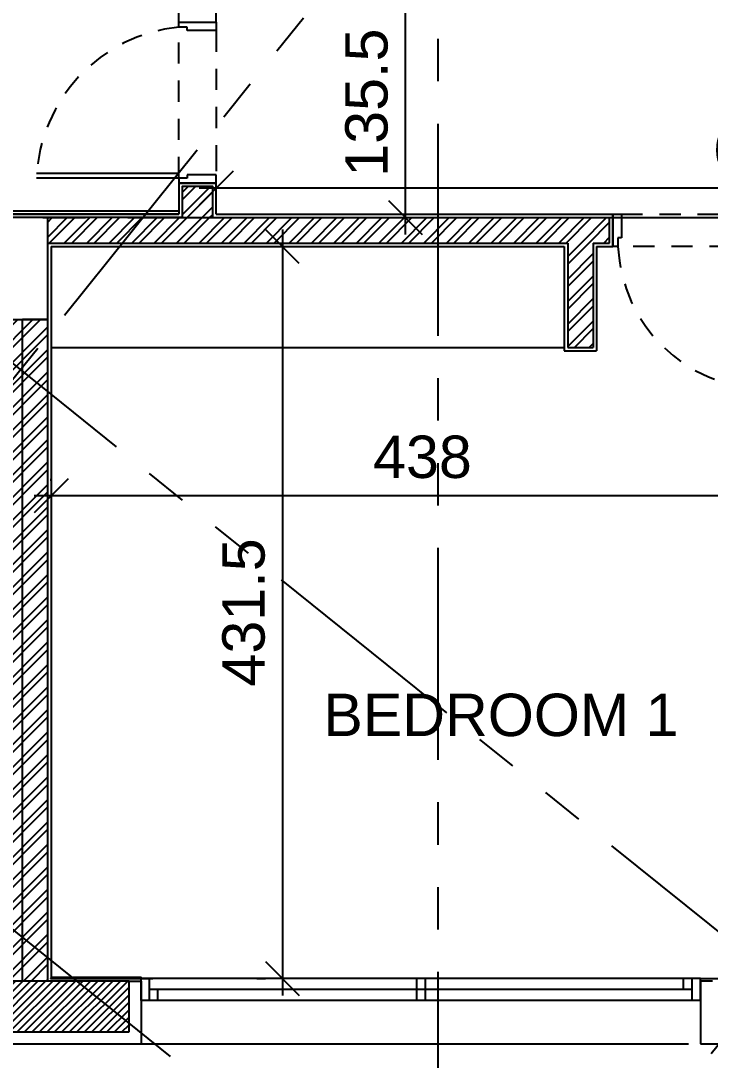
# Model space of a CAD drawing. Extents: x 186.8 to 246.9, y -2.6 to 70.8.
# Drawn here: x 202.76 to 206.82, y 42.93 to 49.06 of the extents above; entities that cross this region are included whole.
import ezdxf

# ---------------------------------------------------------------- set-up
doc = ezdxf.new("R2010")
doc.units = 0
doc.header["$MEASUREMENT"] = 0
doc.header["$PDMODE"] = 35
doc.header["$PDSIZE"] = 0.3
doc.linetypes.add('AXIS_100$0$A-AXIS$0$PHANTOM', pattern=[2.5, 1.25, -0.25, 0.25, -0.25, 0.25, -0.25])
doc.linetypes.add('HIDDEN2', pattern=[0.1875, 0.125, -0.0625])
doc.layers.get('0').update_dxf_attribs({"linetype": 'CONTINUOUS'})
doc.layers.get('DEFPOINTS').update_dxf_attribs({"linetype": 'CONTINUOUS'})
for name, color, linetype in [('00 WALL', 255, 'CONTINUOUS'), ('A-ALU', 9, 'CONTINUOUS'), ('A-closet', 252, 'CONTINUOUS'), ('a-dim', 3, 'CONTINUOUS'), ('A-HATCH-CONC', 8, 'CONTINUOUS'), ('A-HATCH-WALL', 8, 'CONTINUOUS'), ('A-NOMENCLATURE', 3, 'CONTINUOUS'), ('A-PLASTER', 8, 'CONTINUOUS'), ('A-PORTE', 1, 'CONTINUOUS'), ('A-PROJECTION', 9, 'CONTINUOUS'), ('a-revetement', 1, 'CONTINUOUS'), ('A-WALL', 4, 'CONTINUOUS'), ('AXIS_100$0$A-AXIS-100', 10, 'AXIS_100$0$A-AXIS$0$PHANTOM'), ('glass-mirror-water', 141, 'CONTINUOUS'), ('S-9-10TH$0$A-STR 9-10TH', 2, 'CONTINUOUS')]:
    doc.layers.add(name, color=color, linetype=linetype)
doc.styles.add('A100-STEXT', font='ARIAL.TTF', dxfattribs={"height": 0.25})
doc.dimstyles.new('A100-DIM', dxfattribs={"dimtxt": 0.25, "dimasz": 0.2, "dimexe": 0.1, "dimexo": 0.3, "dimgap": 0.1, "dimtad": 1, "dimlfac": 100, "dimrnd": 0.5, "dimdsep": 46, "dimtxsty": 'A100-STEXT', "dimblk1": 'OBLIQUE', "dimblk2": 'OBLIQUE', "dimsah": 1, "dimcen": -0.05, "dimdle": 0.1, "dimclrd": 15, "dimclre": 15, "dimclrt": 256, "dimadec": 0, "dimazin": 0, "dimtfac": 0.28, "dimtix": 1, "dimtmove": 2, "dimatfit": 3, "dimldrblk": 'OBLIQUE', "dimfxl": 0, "dimtolj": 1, "dimarcsym": 0})
pattern_1 = [(45, (241.95445, -21.76068), (-0.06629126, 0.06629126), []), (45, (241.998645, -21.76068), (-0.06629126, 0.06629126), [])]

# ---------------------------------------------------------------- blocks, each defined once
blk = doc.blocks.new('A$C57A22DDA')
at = {"layer": 'A-ALU'}
for p, q in [((11.3784, 43.415), (8.0784, 43.415)), ((8.0784, 43.285), (8.0784, 43.415)), ((8.1284, 43.285), (8.1284, 43.415)), ((9.7034, 43.415), (9.7034, 43.285)), ((9.7534, 43.415), (9.7534, 43.285)), ((11.2784, 43.35), (11.2784, 43.415)), ((11.3284, 43.285), (11.3284, 43.415)), ((11.3784, 43.285), (11.3784, 43.415)), ((11.3284, 43.35), (8.1284, 43.35)), ((8.1784, 43.285), (8.1784, 43.35)), ((11.3784, 43.285), (8.0784, 43.285))]:
    blk.add_line(p, q, dxfattribs=at)
blk = doc.blocks.new('_OBLIQUE')
at = {"color": 0, "linetype": 'ByBlock'}
blk.add_line((-0.5, -0.5), (0.5, 0.5), dxfattribs=at)
blk = doc.blocks.new('*D54')
at = {"layer": 'a-dim', "color": 15, "lineweight": -2}
for p, q in [((204.2992, 47.83), (204.2992, 43.315)), ((204.1488, 47.73), (204.1992, 47.73)), ((204.1488, 43.415), (204.1992, 43.415))]:
    blk.add_line(p, q, dxfattribs=at)
at = {"layer": 'DEFPOINTS', "color": 0}
for p in [(204.4488, 47.73), (204.2992, 43.415), (204.4488, 43.415)]:
    blk.add_point(p, dxfattribs=at)
at = {"layer": 'a-dim', "color": 15, "lineweight": -2, "xscale": 0.2, "yscale": 0.2, "zscale": 0.2}
for p, rotation in [((204.2992, 47.73), 90), ((204.2992, 43.415), 270)]:
    blk.add_blockref('_OBLIQUE', p, dxfattribs=dict(at, rotation=rotation))
at = {"layer": 'a-dim', "insert": (204.0715, 45.5725), "char_height": 0.25, "attachment_point": 5, "rotation": 90, "style": 'A100-STEXT'}
blk.add_mtext('\\A1;431.5', dxfattribs=at)
blk = doc.blocks.new('*D55')
at = {"layer": 'a-dim', "color": 15, "lineweight": -2}
for p, q in [((202.9355, 46.3475), (202.9355, 46.3604)), ((207.3155, 46.3475), (207.3155, 46.3604)), ((207.4155, 46.2604), (202.8355, 46.2604))]:
    blk.add_line(p, q, dxfattribs=at)
at = {"layer": 'DEFPOINTS', "color": 0}
for p in [(202.9355, 46.2604), (202.9355, 46.0475), (207.3155, 46.0475)]:
    blk.add_point(p, dxfattribs=at)
at = {"layer": 'a-dim', "color": 15, "lineweight": -2, "xscale": 0.2, "yscale": 0.2, "zscale": 0.2, "rotation": 180}
blk.add_blockref('_OBLIQUE', (202.9355, 46.2604), dxfattribs=at)
at = {"layer": 'a-dim', "color": 15, "lineweight": -2, "xscale": 0.2, "yscale": 0.2, "zscale": 0.2}
blk.add_blockref('_OBLIQUE', (207.3155, 46.2604), dxfattribs=at)
at = {"layer": 'a-dim', "insert": (205.1255, 46.4882), "char_height": 0.25, "attachment_point": 5, "style": 'A100-STEXT'}
blk.add_mtext('\\A1;438', dxfattribs=at)
blk = doc.blocks.new('*D60')
at = {"layer": 'a-dim', "color": 15, "lineweight": -2}
for p, q in [((203.9085, 48.22), (203.9085, 48.1737)), ((210.6455, 48.22), (210.6455, 48.1737)), ((210.7455, 48.0737), (203.8085, 48.0737))]:
    blk.add_line(p, q, dxfattribs=at)
at = {"layer": 'DEFPOINTS', "color": 0}
for p in [(203.9085, 48.0737), (203.9085, 47.92), (210.6455, 47.92)]:
    blk.add_point(p, dxfattribs=at)
at = {"layer": 'a-dim', "color": 15, "lineweight": -2, "xscale": 0.2, "yscale": 0.2, "zscale": 0.2}
for p, rotation in [((203.9085, 48.0737), 179.9999999998171), ((210.6455, 48.0737), 359.9999999998171)]:
    blk.add_blockref('_OBLIQUE', p, dxfattribs=dict(at, rotation=rotation))
at = {"layer": 'a-dim', "insert": (207.277, 48.3014), "char_height": 0.25, "attachment_point": 5, "style": 'A100-STEXT'}
blk.add_mtext('\\A1;673.5', dxfattribs=at)
blk = doc.blocks.new('*D61')
at = {"layer": 'a-dim', "color": 15, "lineweight": -2}
for p, q in [((205.0243, 49.3551), (205.0243, 47.8)), ((204.7787, 49.2551), (204.9243, 49.2551)), ((204.7787, 47.9), (204.9243, 47.9))]:
    blk.add_line(p, q, dxfattribs=at)
at = {"layer": 'DEFPOINTS', "color": 0}
for p in [(205.0787, 49.2551), (205.0243, 47.9), (205.0787, 47.9)]:
    blk.add_point(p, dxfattribs=at)
at = {"layer": 'a-dim', "color": 15, "lineweight": -2, "xscale": 0.2, "yscale": 0.2, "zscale": 0.2}
for p, rotation in [((205.0243, 49.2551), 90), ((205.0243, 47.9), 270)]:
    blk.add_blockref('_OBLIQUE', p, dxfattribs=dict(at, rotation=rotation))
at = {"layer": 'a-dim', "insert": (204.7966, 48.5775), "char_height": 0.25, "attachment_point": 5, "rotation": 90, "style": 'A100-STEXT'}
blk.add_mtext('\\A1;135.5', dxfattribs=at)

msp = doc.modelspace()

# ---------------------------------------------------------------- hatches: boundary and pattern name
at = {"layer": 'A-HATCH-CONC'}
h = msp.add_hatch(dxfattribs=at)
h.set_pattern_fill('ANSI31', color=256, scale=0.25, style=0)
h.set_pattern_definition([(45, (195.387175, -3e-10), (-0.022097087, 0.022097087), [])])
h.paths.add_polyline_path([(203.08647, 43.4), (202.61554, 43.4), (202.61554, 43.1), (203.39554, 43.1), (203.39554, 43.15144)])
h.paths.add_polyline_path([(203.39554, 43.4), (203.08647, 43.4), (203.39554, 43.15144)])
at = {"layer": 'A-HATCH-WALL'}
h = msp.add_hatch(dxfattribs=at)
h.set_pattern_fill('ANSI32', color=256, scale=0.25, style=0)
h.set_pattern_definition(pattern_1)
h.paths.add_polyline_path([(203.70851, 47.9), (203.88851, 47.9), (203.88851, 48.08255), (203.70851, 48.08255)])
h = msp.add_hatch(dxfattribs=at)
h.set_pattern_fill('ANSI32', color=256, scale=0.25, style=0)
h.set_pattern_definition(pattern_1)
h.paths.add_polyline_path([(202.91554, 47.75), (206.12384, 47.75), (206.22884, 47.75), (206.22884, 47.9), (203.88851, 47.9), (203.70851, 47.9), (202.91554, 47.9)])
h = msp.add_hatch(dxfattribs=at)
h.set_pattern_fill('ANSI32', color=256, scale=0.25, style=0)
h.set_pattern_definition(pattern_1)
h.paths.add_polyline_path([(206.13214, 47.75), (205.98214, 47.75), (205.98214, 47.135), (206.13214, 47.135)])
h = msp.add_hatch(dxfattribs=at)
h.set_pattern_fill('ANSI32', color=256, scale=0.25, style=0)
h.set_pattern_definition(pattern_1)
h.paths.add_polyline_path([(202.91554, 47.3), (202.76554, 47.3), (202.76554, 43.4), (202.91554, 43.4)])
h.paths.add_polyline_path([(202.76554, 47.3), (202.61554, 47.3), (202.61554, 43.4), (202.76554, 43.4)])

# ---------------------------------------------------------------- linework, layer by layer
at = {"layer": '00 WALL'}
for p, q in [((203.70851, 47.9), (203.70851, 47.9)), ((203.88851, 47.9), (203.88851, 47.9))]:
    msp.add_line(p, q, dxfattribs=at)
at = {"layer": 'A-closet'}
msp.add_line((202.93054, 47.135), (205.96214, 47.135), dxfattribs=at)
at = {"layer": 'A-PLASTER'}
for p, q in [((203.68851, 49.05255), (203.68851, 49.2351)), ((203.90851, 49.05255), (203.90851, 49.2351)), ((203.68851, 49.05255), (203.90851, 49.05255)), ((203.68851, 48.10255), (203.68851, 48.10255)), ((203.90851, 48.10255), (203.90851, 48.10255)), ((203.68851, 47.92), (202.61815, 47.92)), ((203.90851, 47.92), (206.24884, 47.92)), ((206.24884, 47.92), (206.24884, 47.73)), ((202.93554, 47.73), (205.96214, 47.73)), ((205.96214, 47.73), (205.96214, 47.115)), ((206.15214, 47.73), (206.15214, 47.115)), ((206.15214, 47.73), (206.24884, 47.73)), ((205.96214, 47.115), (206.15214, 47.115)), ((203.46554, 43.415), (202.93054, 43.415)), ((206.76554, 43.415), (207.30054, 43.415))]:
    msp.add_line(p, q, dxfattribs=at)
for points in [[(203.90851, 47.92), (203.90851, 48.10255), (203.68851, 48.10255), (203.68851, 47.92)], [(202.93554, 47.73), (202.93554, 43.42)], [(202.93054, 43.415), (202.93054, 43.415), (203.53554, 43.415)], [(203.46554, 43.4), (203.46554, 43.42), (202.93554, 43.42)]]:
    msp.add_lwpolyline(points, dxfattribs=at)
at = {"layer": 'A-PORTE'}
for p, q in [((203.68851, 49.02255), (203.68851, 49.05255)), ((203.68851, 49.05255), (203.90851, 49.05255)), ((203.73851, 49.02255), (203.68851, 49.02255)), ((203.73851, 49.00255), (203.73851, 49.02255)), ((203.90851, 49.05255), (203.90851, 49.00255)), ((203.90851, 49.00255), (203.73851, 49.00255)), ((202.84851, 48.16255), (203.68851, 48.16255)), ((203.68851, 48.13255), (203.68851, 48.16255)), ((203.68851, 48.13255), (202.84851, 48.13255)), ((203.68851, 48.13255), (203.68851, 48.10255)), ((203.73851, 48.13255), (203.68851, 48.13255)), ((203.68851, 48.10255), (203.90851, 48.10255)), ((203.90851, 48.15255), (203.73851, 48.15255)), ((203.73851, 48.15255), (203.73851, 48.13255)), ((203.90851, 48.10255), (203.90851, 48.15255)), ((206.24884, 47.92), (206.29884, 47.92)), ((206.24884, 47.73), (206.24884, 47.92)), ((206.29884, 47.92), (206.29884, 47.78)), ((206.27884, 47.73), (206.24884, 47.73)), ((206.29884, 47.78), (206.27884, 47.78)), ((206.27884, 47.78), (206.27884, 47.73))]:
    msp.add_line(p, q, dxfattribs=at)
at = {"layer": 'A-PORTE', "linetype": 'HIDDEN2'}
for p, q in [((203.68851, 48.13255), (203.68851, 49.02255)), ((203.90851, 49.00255), (203.90851, 48.15255)), ((206.29884, 47.92), (207.14884, 47.92)), ((207.16884, 47.73), (206.27884, 47.73))]:
    msp.add_line(p, q, dxfattribs=at)
for centre, radius, start, end in [((203.78027, 48.09454), 0.93253, 95.646828, 177.664145), ((207.15949, 47.77138), 0.88162, 182.690103, 268.657971)]:
    msp.add_arc(centre, radius, start, end, dxfattribs=at)
at = {"layer": 'A-PROJECTION'}
msp.add_line((203.46554, 43.03), (206.69554, 43.03), dxfattribs=at)
at = {"layer": 'a-revetement'}
for p, q in [((203.39554, 43.4), (203.46554, 43.4)), ((203.46554, 43.4), (203.46554, 43.03)), ((206.83554, 43.4), (206.76554, 43.4)), ((206.76554, 43.4), (206.76554, 43.03)), ((200.93554, 43.03), (203.46554, 43.03)), ((206.76554, 43.03), (209.01976, 43.03))]:
    msp.add_line(p, q, dxfattribs=at)
at = {"layer": 'A-WALL'}
for p, q in [((203.70851, 47.9), (202.91554, 47.9)), ((203.88851, 47.9), (206.22884, 47.9)), ((206.22884, 47.75), (206.22884, 47.9)), ((202.91554, 47.75), (205.98214, 47.75)), ((205.98214, 47.75), (205.98214, 47.135)), ((206.13214, 47.75), (206.13214, 47.135)), ((206.13214, 47.75), (206.22884, 47.75)), ((202.76554, 43.4), (202.76554, 47.3)), ((205.98214, 47.135), (206.13214, 47.135))]:
    msp.add_line(p, q, dxfattribs=at)
for points in [[(203.88851, 47.9), (203.88851, 48.08255), (203.70851, 48.08255), (203.70851, 47.9)], [(202.91554, 43.4), (202.91554, 47.3), (202.76554, 47.3)]]:
    msp.add_lwpolyline(points, dxfattribs=at)
at = {"layer": 'AXIS_100$0$A-AXIS-100'}
for p, q in [((199.87967, 43.42837), (221.33107, 70.10253)), ((204.3215, 39.85624), (225.7729, 66.5304)), ((205.21554, 63.4533), (205.21554, 41.71458)), ((228.64723, 26.18046), (192.85793, 54.96227)), ((227.01784, 24.15436), (191.22854, 52.93617)), ((193.38718, 47.9), (211.25575, 47.9))]:
    msp.add_line(p, q, dxfattribs=at)
at = {"layer": 'glass-mirror-water', "ltscale": 0.4}
for p, q in [((198.82815, 47.94), (203.68851, 47.94)), ((198.82815, 47.92), (203.68851, 47.92))]:
    msp.add_line(p, q, dxfattribs=at)
at = {"layer": 'S-9-10TH$0$A-STR 9-10TH'}
for points in [[(202.91554, 47.3), (202.91554, 47.9), (202.61554, 47.9), (202.61554, 47.3)], [(203.39554, 43.1), (203.39554, 43.4), (202.61554, 43.4), (202.61554, 43.1)]]:
    msp.add_lwpolyline(points, close=True, dxfattribs=at)

# ---------------------------------------------------------------- block references
at = {"layer": 'A-ALU'}
msp.add_blockref('A$C57A22DDA', (195.38718, 0), dxfattribs=at)

# ---------------------------------------------------------------- texts
at = {"layer": 'A-NOMENCLATURE', "style": 'A100-STEXT'}
msp.add_text('BEDROOM 1', height=0.25, dxfattribs=at).set_placement((204.54079, 44.84377))

# ---------------------------------------------------------------- dimensions: what is measured, and where the dimension line sits
at = {"layer": 'a-dim'}
for p1, p2, distance, picture, middle in [((205.07868, 49.2551), (205.07868, 47.9), -0.05436, '*D61', (204.79659, 48.57755)), ((210.64554, 47.92), (203.90851, 47.92), -0.1537, '*D60', (207.27703, 48.30143)), ((204.44884, 47.73), (204.44884, 43.415), -0.14966, '*D54', (204.07145, 45.5725)), ((207.31554, 46.0475), (202.93554, 46.0475), -0.21294, '*D55', (205.12554, 46.48817))]:
    dim = msp.add_aligned_dim(p1=p1, p2=p2, distance=distance, dimstyle='A100-DIM', dxfattribs=at)
    dim.commit()
    dim.dimension.update_dxf_attribs({"geometry": picture, "text_midpoint": middle})

doc.saveas('drawing.dxf')
